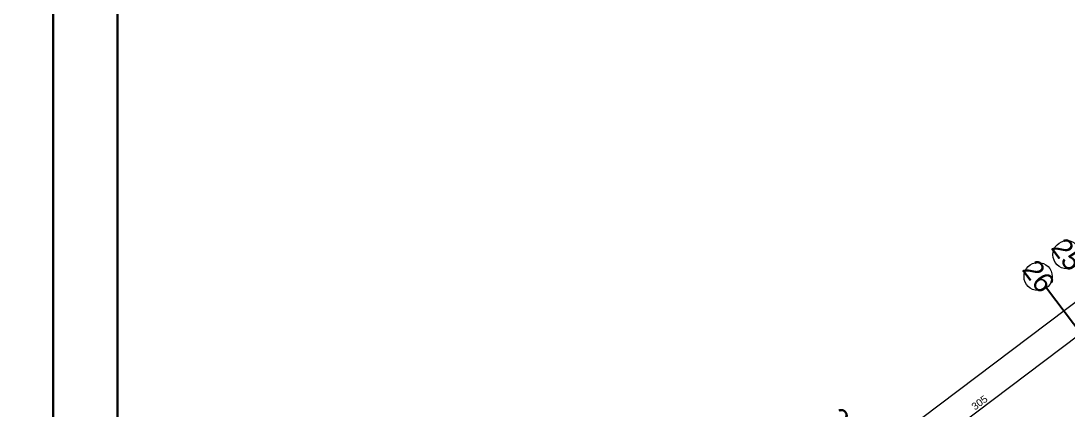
# Model space of a CAD drawing. Header units: millimetres. Extents: x 2232 to 85269, y -3593 to 5869.
# Drawn here: x 7216.5 to 7541.7, y 4571.9 to 4692.8 of the extents above; entities that cross this region are included whole.
import ezdxf

# ---------------------------------------------------------------- set-up
doc = ezdxf.new("R2010")
doc.units = ezdxf.units.MM
doc.linetypes.add('CENTER2', pattern=[112.5, 75, -12.5, 12.5, -12.5])
doc.linetypes.add('DASHDOT2', pattern=[12.7, 6.35, -3.175, 0, -3.175])
for name, color, linetype, lineweight in [('aks', 251, 'DASHDOT2', 35), ('sıva iç', 21, 'Continuous', 0), ('çerceve', 4, 'Continuous', 30), ('ÖLÇÜ İÇ', 7, 'Continuous', 9)]:
    doc.layers.add(name, color=color, linetype=linetype, lineweight=lineweight)
doc.layers.add('Standart', color=7, linetype='Continuous')
doc.layers.add('Ölçülendirme', color=7, linetype='Continuous')
doc.styles.add('arial_1_18', font='arial.ttf', dxfattribs={"height": 0.2})

# ---------------------------------------------------------------- blocks, each defined once
blk = doc.blocks.new('IDE941Entity3925')
at = {"layer": 'Ölçülendirme', "color": 1, "linetype": 'Continuous', "lineweight": 5}
for points in [[(2877, -8), (2877, 2338)], [(2912, -8), (2912, 2338)]]:
    blk.add_lwpolyline(points, dxfattribs=at)
at = {"layer": 'Ölçülendirme', "color": 1, "linetype": 'Continuous', "lineweight": 5, "style": 'arial_1_18'}
blk.add_text('305', height=9, rotation=90, dxfattribs=at).set_placement((2909.5, 552))
blk = doc.blocks.new('GHGFHGF')
at = {"layer": 'aks', "color": 251, "linetype": 'CENTER2', "lineweight": -3}
blk.add_lwpolyline([(1294094.8, -408570.3), (1294094.8, -409089.5)], dxfattribs=at)
at = {"layer": 'aks', "color": 30, "linetype": 'Continuous', "lineweight": 5}
for centre in [(1294094.8, -408552.8), (1294139.8, -408552.8)]:
    blk.add_circle(centre, 17.5, dxfattribs=at)
at = {"layer": 'Standart', "rotation": 270}
blk.add_blockref('IDE941Entity3925', (1293379.8, -405729), dxfattribs=at)
at = {"layer": 'aks', "color": 1, "linetype": 'Continuous', "lineweight": 5, "style": 'arial_1_18'}
for s, p in [('27', (1293778.1, -408533.4)), ('26', (1294083.1, -408533.4)), ('25', (1294128.1, -408533.4))]:
    blk.add_text(s, height=25, rotation=270, dxfattribs=at).set_placement(p)
blk = doc.blocks.new('GGGGG')
at = {"layer": 'sıva iç', "rotation": 37.05267661197626}
blk.add_blockref('GHGFHGF', (-134899.1, -889310.8), dxfattribs=at)

msp = doc.modelspace()

# ---------------------------------------------------------------- linework, layer by layer
at = {"layer": 'çerceve'}
for points in [[(7226.46, 1368.75), (3332.36, 1368.75), (3332.36, 5868.75), (7226.46, 5868.75)], [(11120.55, 1368.75), (7226.46, 1368.75), (7226.46, 5868.75), (11120.55, 5868.75)], [(11100.55, 1389.19), (7246.46, 1388.75), (7246.46, 5851.25), (11100.55, 5851.25)]]:
    msp.add_lwpolyline(points, close=True, dxfattribs=at)

# ---------------------------------------------------------------- block references
at = {"layer": 'ÖLÇÜ İÇ', "xscale": 0.25, "yscale": 0.25, "zscale": 0.25}
msp.add_blockref('GGGGG', (-278484.47, 113516.85), dxfattribs=at)

doc.saveas('drawing.dxf')
